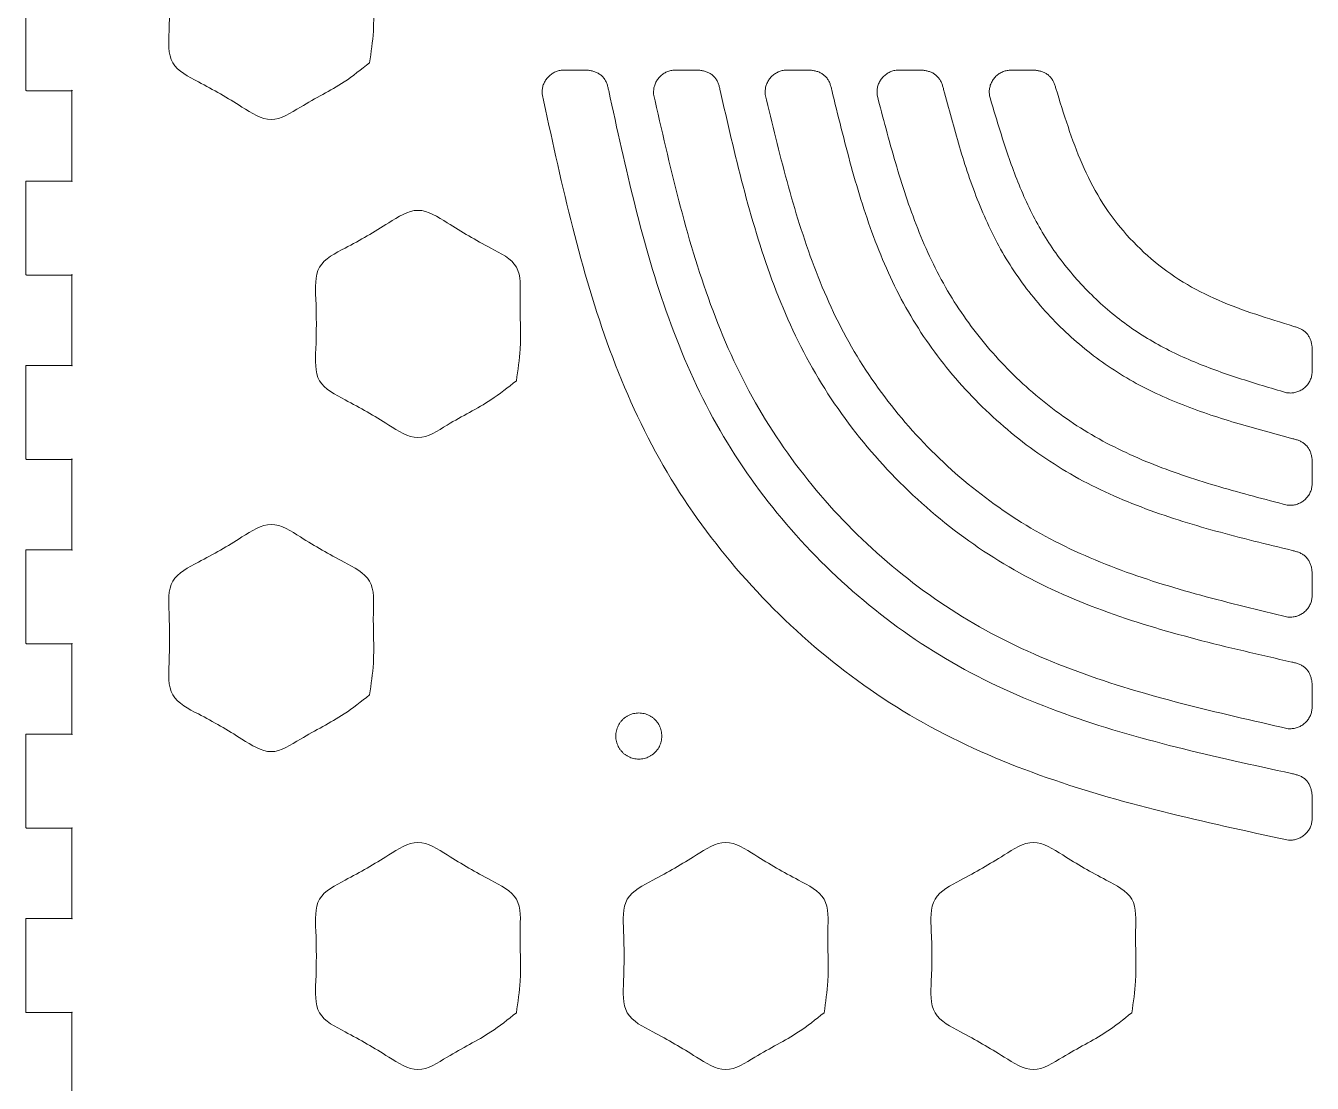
# Model space of a CAD drawing. Extents: x 10 to 568, y 23 to 1008.
# Drawn here: x 10 to 149.6, y 240 to 354.7 of the extents above; entities that cross this region are included whole.
import ezdxf

# ---------------------------------------------------------------- set-up
doc = ezdxf.new("R2010")
doc.units = 0
doc.layers.add('GEOMETRY', color=7, linetype='CONTINUOUS', lineweight=13)

msp = doc.modelspace()

# ---------------------------------------------------------------- linework, layer by layer
at = {"layer": 'GEOMETRY', "color": 7}
for points in [[(10, 357.8), (10, 347.8)], [(10.1, 347.7), (15, 347.7), (15, 337.9), (10.1, 337.9)], [(10, 337.8), (10, 327.8)], [(10.1, 327.7), (15, 327.7), (15, 317.9), (10.1, 317.9)], [(10, 317.8), (10, 307.8)], [(10.1, 307.7), (15, 307.7), (15, 297.9), (10.1, 297.9)], [(10, 297.8), (10, 287.8)], [(10.1, 287.7), (15, 287.7), (15, 277.9), (10.1, 277.9)], [(10, 277.8), (10, 267.8)], [(10.1, 267.7), (15, 267.7), (15, 257.9), (10.1, 257.9)], [(10, 257.8), (10, 247.8)], [(10.1, 247.7), (15, 247.7), (15, 237.9), (10.1, 237.9)]]:
    msp.add_lwpolyline(points, dxfattribs=at)
at = {"layer": 'GEOMETRY', "color": 3}
for points in [[(47.303434, 350.72695)], [(63.22558, 316.23245)], [(47.303434, 282.15628)], [(63.22558, 247.66177)], [(96.61019, 247.66177)], [(129.99481, 247.66177)]]:
    msp.add_lwpolyline(points, close=True, dxfattribs=at)
at = {"layer": 'GEOMETRY', "color": 5}
for points in [[(70.843628, 349.941437), (68.425971, 349.941437)], [(82.93842, 349.941437), (80.518461, 349.941437)], [(95.048902, 349.941437), (92.625107, 349.941437)], [(107.18751, 349.941437), (104.756518, 349.941437)], [(119.384484, 349.941437), (116.937591, 349.941437)], [(149.572305, 319.75261), (149.572305, 317.306723)], [(149.572305, 307.555821), (149.572305, 305.125226)], [(149.572305, 295.417187), (149.572305, 292.993765)], [(149.572305, 283.307168), (149.572305, 280.886797)], [(149.572305, 271.21245), (149.572305, 268.794121)]]:
    msp.add_lwpolyline(points, dxfattribs=at)
at = {"layer": 'GEOMETRY', "color": 3}
for points, knots in [([(47.303434, 350.72695), (46.393519, 350.0041), (44.046542, 348.139627), (40.446629, 346.445595), (36.642498, 343.84173), (32.756854, 346.417595), (29.495925, 348.300291), (25.337648, 350.368578), (25.6259, 355.002345), (25.625785, 358.774856), (25.337867, 363.408779), (29.494922, 365.476396), (32.762068, 367.362553), (36.630902, 369.929068), (40.501231, 367.36204), (43.76216, 365.479341), (47.93575, 363.40221), (47.582799, 358.805802), (47.915679, 354.841168), (47.474484, 351.876386), (47.303434, 350.72695)], [0, 0, 0, 0, 3.456595, 8.915726, 12.372323, 15.828919, 21.28805, 24.744645, 28.201247, 33.66038, 37.116975, 40.573572, 46.032706, 49.489303, 52.945901, 58.405035, 61.861631, 65.318226, 70.77736, 74.233961, 74.233961, 74.233961, 74.233961]), ([(63.22558, 316.23245), (62.315665, 315.5096), (59.968688, 313.645124), (56.368775, 311.951089), (52.564643, 309.347219), (48.678999, 311.923089), (45.418071, 313.805788), (41.259797, 315.874077), (41.548044, 320.507841), (41.547932, 324.280352), (41.260011, 328.914278), (45.417068, 330.981893), (48.684215, 332.868047), (52.553048, 335.434557), (56.423377, 332.867533), (59.684308, 330.984837), (63.857894, 328.9077), (63.504946, 324.311293), (63.837825, 320.346662), (63.39663, 317.381884), (63.22558, 316.23245)], [0, 0, 0, 0, 3.456597, 8.91573, 12.372328, 15.828925, 21.288059, 24.744655, 28.20125, 33.660384, 37.116985, 40.57358, 46.032712, 49.489308, 52.945905, 58.405037, 61.861636, 65.318231, 70.777362, 74.233956, 74.233956, 74.233956, 74.233956]), ([(47.303434, 282.15628), (46.39352, 281.433428), (44.046544, 279.568949), (40.44663, 277.874916), (36.642498, 275.27105), (32.756853, 277.846916), (29.495923, 279.729613), (25.337652, 281.797907), (25.625898, 286.431669), (25.625784, 290.204178), (25.337868, 294.838099), (29.49492, 296.905721), (32.762069, 298.791876), (36.630902, 301.358387), (40.501231, 298.791363), (43.762162, 296.908666), (47.935749, 294.83153), (47.5828, 290.235123), (47.915679, 286.270492), (47.474484, 283.305714), (47.303434, 282.15628)], [0, 0, 0, 0, 3.456599, 8.915732, 12.372328, 15.828925, 21.288057, 24.744657, 28.201251, 33.660382, 37.116977, 40.573576, 46.032708, 49.489305, 52.945902, 58.405035, 61.861634, 65.318229, 70.777359, 74.233954, 74.233954, 74.233954, 74.233954]), ([(63.22558, 247.66177), (62.315665, 246.93892), (59.968688, 245.074444), (56.368775, 243.380409), (52.564643, 240.776539), (48.678999, 243.352409), (45.418071, 245.235108), (41.259797, 247.303397), (41.548045, 251.93716), (41.547931, 255.709672), (41.260011, 260.343598), (45.417068, 262.411216), (48.684214, 264.297373), (52.553048, 266.863888), (56.423377, 264.29686), (59.684306, 262.414161), (63.857897, 260.337028), (63.504944, 255.740617), (63.837825, 251.775983), (63.39663, 248.811204), (63.22558, 247.66177)], [0, 0, 0, 0, 3.456597, 8.91573, 12.372328, 15.828925, 21.288059, 24.744655, 28.20125, 33.660384, 37.116985, 40.573582, 46.032715, 49.489313, 52.94591, 58.405044, 61.861641, 65.318242, 70.777375, 74.23397, 74.23397, 74.23397, 74.23397]), ([(96.61019, 247.66177), (95.700275, 246.93892), (93.353297, 245.074444), (89.753385, 243.380409), (85.949253, 240.776539), (82.063608, 243.352409), (78.80268, 245.235108), (74.644406, 247.303397), (74.932654, 251.937161), (74.93254, 255.709672), (74.64462, 260.343598), (78.801677, 262.411216), (82.068824, 264.297373), (85.937657, 266.863888), (89.807986, 264.29686), (93.068915, 262.414161), (97.242507, 260.337029), (96.889553, 255.740617), (97.222434, 251.775983), (96.78124, 248.811204), (96.61019, 247.66177)], [0, 0, 0, 0, 3.456597, 8.915731, 12.372328, 15.828926, 21.28806, 24.744656, 28.201251, 33.660384, 37.116986, 40.573583, 46.032717, 49.489314, 52.945911, 58.405045, 61.861642, 65.318244, 70.777377, 74.233972, 74.233972, 74.233972, 74.233972]), ([(129.99481, 247.66177), (129.084895, 246.93892), (126.737917, 245.074445), (123.138005, 243.380409), (119.333875, 240.776539), (115.448228, 243.352408), (112.1873, 245.235109), (108.029021, 247.303396), (108.317277, 251.937161), (108.317164, 255.709671), (108.029236, 260.343599), (112.186297, 262.411215), (115.453444, 264.297374), (119.32228, 266.863888), (123.192607, 264.29686), (126.453534, 262.41416), (130.627126, 260.337029), (130.274177, 255.740617), (130.607058, 251.775983), (130.165861, 248.811204), (129.99481, 247.66177)], [0, 0, 0, 0, 3.456598, 8.91573, 12.372325, 15.828926, 21.288061, 24.744659, 28.201253, 33.660386, 37.116987, 40.573585, 46.03272, 49.489321, 52.945916, 58.405048, 61.861646, 65.318248, 70.777381, 74.233976, 74.233976, 74.233976, 74.233976])]:
    msp.add_open_spline(points, degree=3, knots=knots, dxfattribs=at)
at = {"layer": 'GEOMETRY', "color": 5}
for points, knots in [([(68.425971, 349.941437), (68.352486, 349.935607), (68.205834, 349.923971), (67.987071, 349.898052), (67.77179, 349.855422), (67.563249, 349.788194), (67.362875, 349.699797), (67.170717, 349.592639), (66.987953, 349.469201), (66.816572, 349.329953), (66.658786, 349.175854), (66.516278, 349.007522), (66.389549, 348.826683), (66.279388, 348.635617), (66.186165, 348.436323), (66.112229, 348.23017), (66.059981, 348.017383), (66.03277, 347.799621), (66.022511, 347.579577), (66.021267, 347.432473), (66.020644, 347.35876)], [0, 0, 0, 0, 0.221139, 0.441324, 0.660574, 0.878371, 1.097212, 1.316573, 1.537567, 1.758032, 1.978142, 2.198256, 2.418728, 2.639725, 2.859088, 3.077931, 3.295736, 3.514969, 3.735144, 3.956283, 3.956283, 3.956283, 3.956283]), ([(73.248584, 347.70584), (73.218833, 347.837967), (73.159651, 348.10079), (73.044841, 348.487057), (72.877711, 348.850834), (72.640255, 349.171558), (72.349817, 349.441549), (72.012648, 349.655013), (71.637643, 349.795162), (71.244023, 349.88152), (70.977576, 349.921392), (70.843628, 349.941437)], [0, 0, 0, 0, 0.406276, 0.808151, 1.207064, 1.600459, 1.997209, 2.390591, 2.789517, 3.191407, 3.597698, 3.597698, 3.597698, 3.597698]), ([(80.518461, 349.941437), (80.44444, 349.93552), (80.296723, 349.923712), (80.076385, 349.897426), (79.859617, 349.854155), (79.649729, 349.785982), (79.448191, 349.696349), (79.255035, 349.587714), (79.071478, 349.462586), (78.899534, 349.321474), (78.741457, 349.165369), (78.598983, 348.9949), (78.472594, 348.811856), (78.363094, 348.618565), (78.270867, 348.417058), (78.198243, 348.208782), (78.147702, 347.993967), (78.122568, 347.77436), (78.114674, 347.552605), (78.115111, 347.404417), (78.11533, 347.330158)], [0, 0, 0, 0, 0.222764, 0.444552, 0.665386, 0.884722, 1.105128, 1.326058, 1.548675, 1.770745, 1.992456, 2.214182, 2.436258, 2.658868, 2.879805, 3.100214, 3.31955, 3.540374, 3.762158, 3.984926, 3.984926, 3.984926, 3.984926]), ([(85.340995, 347.735421), (85.310037, 347.866101), (85.24845, 348.12607), (85.130547, 348.507919), (84.961483, 348.867187), (84.723564, 349.183517), (84.433826, 349.449565), (84.098382, 349.659676), (83.726028, 349.797542), (83.335525, 349.882491), (83.071258, 349.921719), (82.93842, 349.941437)], [0, 0, 0, 0, 0.402862, 0.801435, 1.197119, 1.5874, 1.980948, 2.371216, 2.766907, 3.165481, 3.568333, 3.568333, 3.568333, 3.568333]), ([(92.625107, 349.941437), (92.550342, 349.935365), (92.401151, 349.923247), (92.178631, 349.896498), (91.959779, 349.852425), (91.748022, 349.782894), (91.544845, 349.691518), (91.350308, 349.580796), (91.165653, 349.453306), (90.992962, 349.309571), (90.834548, 349.150627), (90.692122, 348.97721), (90.566263, 348.791085), (90.457737, 348.594682), (90.3669, 348.390103), (90.296175, 348.178851), (90.248037, 347.961231), (90.225896, 347.739086), (90.221376, 347.515011), (90.224173, 347.36536), (90.225574, 347.290365)], [0, 0, 0, 0, 0.225029, 0.449032, 0.67205, 0.893546, 1.116155, 1.339313, 1.564163, 1.788471, 2.012419, 2.236366, 2.460678, 2.685536, 2.908687, 3.131294, 3.35279, 3.575814, 3.799815, 4.024832, 4.024832, 4.024832, 4.024832]), ([(97.447456, 347.77831), (97.414806, 347.906868), (97.349843, 348.162655), (97.227606, 348.538059), (97.055794, 348.890749), (96.81735, 349.200772), (96.528673, 349.461116), (96.195748, 349.666359), (95.827259, 349.800967), (95.44126, 349.883903), (95.180142, 349.922193), (95.048902, 349.941437)], [0, 0, 0, 0, 0.397889, 0.791665, 1.182688, 1.568443, 1.957347, 2.343086, 2.734107, 3.127881, 3.525782, 3.525782, 3.525782, 3.525782]), ([(104.756518, 349.941437), (104.680666, 349.935187), (104.529311, 349.922714), (104.3036, 349.895172), (104.081716, 349.849802), (103.867245, 349.778254), (103.661726, 349.6843), (103.465215, 349.570494), (103.279001, 349.439509), (103.105256, 349.291906), (102.946376, 349.128821), (102.804176, 348.951008), (102.679163, 348.760371), (102.572162, 348.559415), (102.483518, 348.350342), (102.415677, 348.134787), (102.371159, 347.913122), (102.353537, 347.687331), (102.354048, 347.459943), (102.360376, 347.308203), (102.363547, 347.232157)], [0, 0, 0, 0, 0.228321, 0.455589, 0.681825, 0.906473, 1.132276, 1.358637, 1.586794, 1.814382, 2.041593, 2.26878, 2.496363, 2.724527, 2.950885, 3.176689, 3.401346, 3.627576, 3.85485, 4.083179, 4.083179, 4.083179, 4.083179]), ([(109.578443, 347.84263), (109.543368, 347.96796), (109.473565, 348.217379), (109.345143, 348.582998), (109.169505, 348.92578), (108.930456, 349.226339), (108.643544, 349.47821), (108.314541, 349.676293), (107.951889, 349.806031), (107.572702, 349.88599), (107.316333, 349.922894), (107.18751, 349.941437)], [0, 0, 0, 0, 0.39041, 0.776952, 1.160923, 1.539872, 1.921792, 2.300737, 2.684706, 3.071258, 3.461685, 3.461685, 3.461685, 3.461685]), ([(116.937591, 349.941437), (116.859887, 349.934906), (116.704856, 349.921875), (116.473738, 349.892927), (116.24674, 349.845302), (116.027688, 349.770337), (115.818244, 349.671946), (115.618452, 349.552851), (115.429706, 349.415862), (115.254323, 349.261636), (115.094816, 349.091469), (114.95314, 348.906191), (114.829794, 348.70787), (114.725644, 348.499196), (114.640947, 348.282567), (114.57828, 348.059807), (114.540273, 347.831421), (114.530528, 347.59968), (114.540014, 347.366951), (114.552529, 347.211879), (114.558801, 347.134155)], [0, 0, 0, 0, 0.233926, 0.466717, 0.698409, 0.928383, 1.159594, 1.391417, 1.62516, 1.858287, 2.091012, 2.323728, 2.556859, 2.790609, 3.022426, 3.253646, 3.483625, 3.715317, 3.948109, 4.182033, 4.182033, 4.182033, 4.182033]), ([(121.758432, 347.952855), (121.719472, 348.072551), (121.641913, 348.310838), (121.50372, 348.659454), (121.322242, 348.98516), (121.082713, 349.269563), (120.799244, 349.507022), (120.477255, 349.692985), (120.124777, 349.814542), (119.757344, 349.889492), (119.509153, 349.924069), (119.384484, 349.941437)], [0, 0, 0, 0, 0.377604, 0.751725, 1.12355, 1.490744, 1.860622, 2.227822, 2.599639, 2.973755, 3.35135, 3.35135, 3.35135, 3.35135]), ([(73.248584, 347.70584), (74.158604, 343.527142), (75.969836, 335.210188), (79.47186, 322.964932), (84.548686, 311.367375), (91.766018, 301.010169), (100.64131, 292.134887), (110.998516, 284.91756), (122.59608, 279.840762), (134.841332, 276.338745), (143.15828, 274.527525), (147.336973, 273.617512)], [0, 0, 0, 0, 12.829038, 25.533913, 38.156255, 50.616432, 63.172049, 75.632204, 88.254555, 100.959427, 113.788444, 113.788444, 113.788444, 113.788444]), ([(85.340995, 347.735421), (86.13526, 344.25696), (87.716404, 337.332384), (90.730162, 327.139639), (95.029058, 317.486072), (101.077275, 308.856081), (108.487778, 301.445557), (117.117755, 295.39732), (126.771311, 291.098397), (136.96405, 288.084617), (143.888622, 286.503446), (147.367083, 285.709167)], [0, 0, 0, 0, 10.70325, 21.306971, 31.844834, 42.250962, 52.733823, 63.139958, 73.677813, 84.281535, 94.984794, 94.984794, 94.984794, 94.984794]), ([(97.447456, 347.77831), (98.123823, 344.999119), (99.470615, 339.465148), (101.990677, 331.321901), (105.508693, 323.609088), (110.387804, 316.703706), (116.335025, 310.756501), (123.240395, 305.877375), (130.953216, 302.359371), (139.096459, 299.839303), (144.630434, 298.492507), (147.409628, 297.816138)], [0, 0, 0, 0, 8.58038, 17.085393, 25.540864, 33.894838, 42.307117, 50.661102, 59.116557, 67.621578, 76.201965, 76.201965, 76.201965, 76.201965]), ([(109.578443, 347.84263), (110.133165, 345.760986), (111.238154, 341.614411), (113.255099, 335.515261), (115.98695, 329.737397), (119.697026, 324.552109), (124.18353, 320.065703), (129.3689, 316.355744), (135.14681, 313.623998), (141.245994, 311.607181), (145.392587, 310.502279), (147.474239, 309.947602)], [0, 0, 0, 0, 6.462475, 12.873068, 19.249875, 25.554957, 31.900396, 38.205488, 44.582286, 50.992869, 57.455336, 57.455336, 57.455336, 57.455336]), ([(121.758432, 347.952855), (122.183945, 346.565007), (123.032067, 343.798789), (124.526899, 339.732124), (126.461999, 335.877141), (129.00283, 332.402388), (132.033786, 329.371434), (135.508534, 326.830598), (139.363528, 324.895522), (143.430198, 323.400693), (146.196425, 322.552574), (147.584279, 322.127061)], [0, 0, 0, 0, 4.354613, 8.679486, 12.985305, 17.248248, 21.534544, 25.797487, 30.103299, 34.428176, 38.782806, 38.782806, 38.782806, 38.782806]), ([(66.020644, 347.35876), (67.008105, 342.787643), (68.97341, 333.689938), (72.782809, 320.294591), (78.320534, 307.607717), (86.206904, 296.279591), (95.910817, 286.575611), (107.238895, 278.689173), (119.925731, 273.151374), (133.321044, 269.341895), (142.418732, 267.376544), (146.98984, 266.389059)], [0, 0, 0, 0, 14.028701, 27.920745, 41.72189, 55.344898, 69.072926, 82.695942, 96.497074, 110.389108, 124.417799, 124.417799, 124.417799, 124.417799]), ([(78.11533, 347.330158), (78.988808, 343.464208), (80.727567, 335.76859), (84.052166, 324.440294), (88.811542, 313.711268), (95.523255, 304.122091), (103.753535, 295.891802), (113.342693, 289.180059), (124.071714, 284.420665), (135.400001, 281.096041), (143.095611, 279.357264), (146.961556, 278.483777)], [0, 0, 0, 0, 11.889399, 23.667209, 35.371102, 46.927791, 58.570437, 70.127122, 81.831024, 93.608835, 105.498222, 105.498222, 105.498222, 105.498222]), ([(90.225574, 347.290365), (90.983522, 344.130587), (92.492672, 337.839157), (95.328187, 328.580662), (99.305859, 319.811669), (104.84068, 311.963478), (111.595219, 305.208939), (119.443407, 299.674123), (128.212388, 295.696442), (137.470877, 292.860927), (143.762303, 291.351764), (146.92208, 290.593809)], [0, 0, 0, 0, 9.747605, 19.408443, 29.012159, 38.499484, 48.053874, 57.541199, 67.144899, 76.805732, 86.55334, 86.55334, 86.55334, 86.55334]), ([(102.3636, 347.232157), (103.003281, 344.780304), (104.277397, 339.896715), (106.616185, 332.712825), (109.806175, 325.907735), (114.16003, 319.804125), (119.435095, 314.52903), (125.538687, 310.175153), (132.343747, 306.985103), (139.52763, 304.646261), (144.411221, 303.372113), (146.863078, 302.732414)], [0, 0, 0, 0, 7.601309, 15.140255, 22.638494, 30.051044, 37.512046, 44.92459, 52.422829, 59.96178, 67.563114, 67.563114, 67.563114, 67.563114]), ([(114.558854, 347.134155), (115.074649, 345.39365), (116.102565, 341.925037), (117.929042, 336.825194), (120.319098, 331.991795), (123.483521, 327.640114), (127.271432, 323.852134), (131.623059, 320.687647), (136.456418, 318.297526), (141.556232, 316.470964), (145.024838, 315.443008), (146.765341, 314.927192)], [0, 0, 0, 0, 5.445674, 10.852562, 16.234504, 21.561096, 26.918062, 32.24464, 37.626573, 43.033464, 48.479149, 48.479149, 48.479149, 48.479149]), ([(149.572305, 319.75261), (149.554966, 319.877288), (149.520449, 320.125492), (149.445609, 320.492955), (149.32411, 320.84546), (149.138237, 321.167507), (148.900845, 321.451047), (148.616478, 321.690625), (148.290821, 321.872193), (147.942235, 322.010463), (147.703966, 322.088075), (147.584279, 322.127061)], [0, 0, 0, 0, 0.377608, 0.751729, 1.123546, 1.490759, 1.860646, 2.227846, 2.599671, 2.973791, 3.351394, 3.351394, 3.351394, 3.351394]), ([(146.765341, 314.927192), (146.843074, 314.920924), (146.998164, 314.908416), (147.230917, 314.898979), (147.46269, 314.908625), (147.69108, 314.946766), (147.913848, 315.009465), (148.130491, 315.094188), (148.339161, 315.1984), (148.53748, 315.321799), (148.722725, 315.463559), (148.892901, 315.623093), (149.047096, 315.798534), (149.184069, 315.98732), (149.303126, 316.187165), (149.40147, 316.396664), (149.476386, 316.61576), (149.523929, 316.842802), (149.552756, 317.073958), (149.565778, 317.229008), (149.572305, 317.306723)], [0, 0, 0, 0, 0.233948, 0.466767, 0.698483, 0.928488, 1.159721, 1.391562, 1.625335, 1.858492, 2.091237, 2.323984, 2.557137, 2.790897, 3.022748, 3.253988, 3.483995, 3.715702, 3.948519, 4.182475, 4.182475, 4.182475, 4.182475]), ([(149.572305, 307.555821), (149.553813, 307.684656), (149.517011, 307.941051), (149.437188, 308.320284), (149.307589, 308.683011), (149.109608, 309.0121), (148.857838, 309.299124), (148.557331, 309.538265), (148.214595, 309.714034), (147.848983, 309.842576), (147.599568, 309.912477), (147.474239, 309.947602)], [0, 0, 0, 0, 0.390439, 0.777012, 1.161, 1.539972, 1.921911, 2.300863, 2.68486, 3.071433, 3.461881, 3.461881, 3.461881, 3.461881]), ([(146.863078, 302.732414), (146.939116, 302.729242), (147.090843, 302.722911), (147.318224, 302.722384), (147.543999, 302.740042), (147.765666, 302.784486), (147.981205, 302.852342), (148.190277, 302.940969), (148.391222, 303.047977), (148.581858, 303.172977), (148.759651, 303.315192), (148.92275, 303.474043), (149.070353, 303.647772), (149.201336, 303.833976), (149.315139, 304.030479), (149.409099, 304.235988), (149.480636, 304.450454), (149.526041, 304.672324), (149.553598, 304.898027), (149.56606, 305.049376), (149.572305, 305.125226)], [0, 0, 0, 0, 0.228305, 0.455566, 0.681807, 0.906432, 1.132222, 1.358589, 1.586734, 1.814308, 2.041502, 2.268695, 2.496268, 2.724419, 2.950774, 3.176565, 3.401207, 3.62744, 3.854698, 4.083011, 4.083011, 4.083011, 4.083011]), ([(149.572305, 295.417187), (149.553087, 295.548429), (149.51485, 295.809554), (149.431993, 296.195566), (149.297469, 296.564097), (149.092258, 296.897055), (148.831964, 297.185787), (148.521989, 297.424296), (148.169327, 297.596154), (147.793947, 297.718451), (147.538177, 297.783463), (147.409628, 297.816138)], [0, 0, 0, 0, 0.397896, 0.791672, 1.182689, 1.568454, 1.957367, 2.343113, 2.734137, 3.127906, 3.525788, 3.525788, 3.525788, 3.525788]), ([(146.92208, 290.593809), (146.997066, 290.592434), (147.146701, 290.58969), (147.370751, 290.594286), (147.592866, 290.616491), (147.810443, 290.664695), (148.021639, 290.735485), (148.226163, 290.82637), (148.422518, 290.934924), (148.608582, 291.060821), (148.781951, 291.203255), (148.940831, 291.361692), (149.084506, 291.534405), (149.211953, 291.719057), (149.322605, 291.9136), (149.413929, 292.11676), (149.483423, 292.328501), (149.527477, 292.547334), (149.554199, 292.769832), (149.566261, 292.919009), (149.572305, 292.993765)], [0, 0, 0, 0, 0.22499, 0.448966, 0.67197, 0.893441, 1.116011, 1.339127, 1.563967, 1.788247, 2.012156, 2.236077, 2.460361, 2.685201, 2.908313, 3.130887, 3.352359, 3.575357, 3.799338, 4.024333, 4.024333, 4.024333, 4.024333]), ([(149.572305, 283.307168), (149.552576, 283.439956), (149.513328, 283.70412), (149.428353, 284.094468), (149.290504, 284.466676), (149.08048, 284.802008), (148.814546, 285.091668), (148.498338, 285.329511), (148.139249, 285.49861), (147.757566, 285.61656), (147.497708, 285.678188), (147.367083, 285.709167)], [0, 0, 0, 0, 0.402706, 0.801132, 1.196682, 1.586819, 1.980229, 2.370371, 2.765915, 3.164339, 3.567054, 3.567054, 3.567054, 3.567054]), ([(146.961556, 278.483777), (147.035803, 278.483584), (147.183966, 278.4832), (147.405692, 278.491041), (147.625252, 278.51628), (147.840021, 278.56684), (148.048248, 278.639485), (148.249697, 278.731749), (148.442952, 278.841234), (148.625951, 278.967617), (148.79637, 279.110083), (148.952448, 279.268133), (149.093532, 279.440054), (149.218637, 279.623584), (149.327243, 279.816715), (149.416853, 280.018227), (149.485029, 280.228074), (149.528257, 280.444809), (149.55451, 280.665105), (149.566365, 280.812791), (149.572305, 280.886797)], [0, 0, 0, 0, 0.222736, 0.44448, 0.665279, 0.884571, 1.104937, 1.325836, 1.548416, 1.770449, 1.992125, 2.213804, 2.435839, 2.658416, 2.879315, 3.099686, 3.318988, 3.539775, 3.761519, 3.984244, 3.984244, 3.984244, 3.984244]), ([(79.011712, 277.688035), (79.00177, 277.590737), (78.981955, 277.396826), (78.938313, 277.108536), (78.866643, 276.827687), (78.754357, 276.561275), (78.608393, 276.312012), (78.43291, 276.079979), (78.232277, 275.86781), (78.008435, 275.679181), (77.764503, 275.517885), (77.502996, 275.38672), (77.227768, 275.286861), (76.944054, 275.219914), (76.655925, 275.186701), (76.367388, 275.186697), (76.079377, 275.219905), (75.795815, 275.286878), (75.520608, 275.386791), (75.258822, 275.517979), (75.014315, 275.679087), (74.790191, 275.867462), (74.590405, 276.079574), (74.417621, 276.312425), (74.273343, 276.562304), (74.158079, 276.828366), (74.074275, 277.107444), (74.023204, 277.395736), (74.005941, 277.688034), (74.023204, 277.980331), (74.074275, 278.268622), (74.158079, 278.547701), (74.273343, 278.813762), (74.417621, 279.063641), (74.590406, 279.29649), (74.79019, 279.508603), (75.014316, 279.696978), (75.258821, 279.858088), (75.520609, 279.989273), (75.795815, 280.089186), (76.079377, 280.156162), (76.367388, 280.189369), (76.655925, 280.189365), (76.944055, 280.156153), (77.227768, 280.089204), (77.502995, 279.989344), (77.764504, 279.858182), (78.008434, 279.696884), (78.232277, 279.508255), (78.432909, 279.296084), (78.608394, 279.064054), (78.754357, 278.814792), (78.866643, 278.54838), (78.938312, 278.26753), (78.981955, 277.979241), (79.00177, 277.785331), (79.011712, 277.688035)], [0, 0, 0, 0, 0.293399, 0.584734, 0.874074, 1.160433, 1.448991, 1.738508, 2.031349, 2.323228, 2.614757, 2.90662, 3.198846, 3.491143, 3.779129, 4.067024, 4.354869, 4.646949, 4.939105, 5.231258, 5.523385, 5.815524, 6.107622, 6.395532, 6.683453, 6.971358, 7.263464, 7.555609, 7.84774, 8.139869, 8.432013, 8.72412, 9.012025, 9.299946, 9.587854, 9.879953, 10.172092, 10.46422, 10.756372, 11.048528, 11.340608, 11.628454, 11.916349, 12.204335, 12.496632, 12.788858, 13.08072, 13.37225, 13.664129, 13.956971, 14.246486, 14.535044, 14.821402, 15.110743, 15.402078, 15.695474, 15.695474, 15.695474, 15.695474]), ([(149.572305, 271.21245), (149.552271, 271.346393), (149.512419, 271.612826), (149.426104, 272.00643), (149.285985, 272.381429), (149.072538, 272.71859), (148.802588, 273.009042), (148.481913, 273.246534), (148.118161, 273.413682), (147.731912, 273.528534), (147.469098, 273.587745), (147.336973, 273.617512)], [0, 0, 0, 0, 0.406268, 0.808132, 1.207032, 1.600413, 1.997146, 2.390514, 2.789415, 3.191283, 3.597561, 3.597561, 3.597561, 3.597561]), ([(146.98984, 266.389059), (147.06355, 266.389678), (147.210645, 266.390915), (147.430673, 266.401203), (147.648404, 266.428446), (147.861162, 266.480687), (148.067281, 266.554621), (148.266537, 266.647851), (148.45758, 266.757989), (148.638399, 266.8847), (148.806722, 267.027181), (148.960801, 267.184955), (149.100042, 267.35631), (149.223482, 267.539041), (149.330618, 267.731179), (149.419009, 267.93152), (149.486237, 268.140029), (149.52887, 268.355279), (149.554752, 268.574018), (149.566446, 268.720647), (149.572305, 268.794121)], [0, 0, 0, 0, 0.221132, 0.441288, 0.660499, 0.878265, 1.097083, 1.31641, 1.537376, 1.757819, 1.977915, 2.197999, 2.418441, 2.639413, 2.858739, 3.077551, 3.295315, 3.514536, 3.73469, 3.955806, 3.955806, 3.955806, 3.955806])]:
    msp.add_open_spline(points, degree=3, knots=knots, dxfattribs=at)
at = {"layer": 'GEOMETRY', "color": 7}
for points, knots in [([(10, 347.8), (10.002779, 347.782514), (10.008264, 347.74801), (10.04801, 347.708264), (10.082514, 347.702779), (10.1, 347.7)], [0, 0, 0, 0, 0.052201, 0.103008, 0.155209, 0.155209, 0.155209, 0.155209]), ([(15, 347.7), (15.023522, 347.704402), (15.06192, 347.711589), (15.011589, 347.76192), (15.004402, 347.723522), (15, 347.7)], [0, 0, 0, 0, 0.04969, 0.081117, 0.130808, 0.130808, 0.130808, 0.130808]), ([(10.1, 337.9), (10.082514, 337.897221), (10.04801, 337.891736), (10.008264, 337.85199), (10.002779, 337.817486), (10, 337.8)], [0, 0, 0, 0, 0.052201, 0.103008, 0.155209, 0.155209, 0.155209, 0.155209]), ([(15, 337.9), (15.004402, 337.876478), (15.011589, 337.83808), (15.06192, 337.888411), (15.023522, 337.895598), (15, 337.9)], [0, 0, 0, 0, 0.04969, 0.081117, 0.130808, 0.130808, 0.130808, 0.130808]), ([(10, 327.8), (10.002779, 327.782514), (10.008264, 327.74801), (10.04801, 327.708264), (10.082514, 327.702779), (10.1, 327.7)], [0, 0, 0, 0, 0.052201, 0.103008, 0.155209, 0.155209, 0.155209, 0.155209]), ([(15, 327.7), (15.023522, 327.704402), (15.06192, 327.711589), (15.011589, 327.76192), (15.004402, 327.723522), (15, 327.7)], [0, 0, 0, 0, 0.04969, 0.081117, 0.130808, 0.130808, 0.130808, 0.130808]), ([(10.1, 317.9), (10.082514, 317.897221), (10.04801, 317.891736), (10.008264, 317.85199), (10.002779, 317.817486), (10, 317.8)], [0, 0, 0, 0, 0.052201, 0.103008, 0.155209, 0.155209, 0.155209, 0.155209]), ([(15, 317.9), (15.004402, 317.876478), (15.011589, 317.83808), (15.06192, 317.888411), (15.023522, 317.895598), (15, 317.9)], [0, 0, 0, 0, 0.04969, 0.081117, 0.130808, 0.130808, 0.130808, 0.130808]), ([(10, 307.8), (10.002779, 307.782514), (10.008264, 307.74801), (10.04801, 307.708264), (10.082514, 307.702779), (10.1, 307.7)], [0, 0, 0, 0, 0.052201, 0.103008, 0.155209, 0.155209, 0.155209, 0.155209]), ([(15, 307.7), (15.023522, 307.704402), (15.06192, 307.711589), (15.011589, 307.76192), (15.004402, 307.723522), (15, 307.7)], [0, 0, 0, 0, 0.04969, 0.081117, 0.130808, 0.130808, 0.130808, 0.130808]), ([(10.1, 297.9), (10.082514, 297.897221), (10.04801, 297.891736), (10.008264, 297.85199), (10.002779, 297.817486), (10, 297.8)], [0, 0, 0, 0, 0.052201, 0.103008, 0.155209, 0.155209, 0.155209, 0.155209]), ([(15, 297.9), (15.004402, 297.876478), (15.011589, 297.83808), (15.06192, 297.888411), (15.023522, 297.895598), (15, 297.9)], [0, 0, 0, 0, 0.04969, 0.081117, 0.130808, 0.130808, 0.130808, 0.130808]), ([(10, 287.8), (10.002779, 287.782514), (10.008264, 287.74801), (10.04801, 287.708264), (10.082514, 287.702779), (10.1, 287.7)], [0, 0, 0, 0, 0.052201, 0.103008, 0.155209, 0.155209, 0.155209, 0.155209]), ([(15, 287.7), (15.023522, 287.704402), (15.06192, 287.711589), (15.011589, 287.76192), (15.004402, 287.723522), (15, 287.7)], [0, 0, 0, 0, 0.04969, 0.081117, 0.130808, 0.130808, 0.130808, 0.130808]), ([(10.1, 277.9), (10.082514, 277.897221), (10.04801, 277.891736), (10.008264, 277.85199), (10.002779, 277.817486), (10, 277.8)], [0, 0, 0, 0, 0.052201, 0.103008, 0.155209, 0.155209, 0.155209, 0.155209]), ([(15, 277.9), (15.004402, 277.876478), (15.011589, 277.83808), (15.06192, 277.888411), (15.023522, 277.895598), (15, 277.9)], [0, 0, 0, 0, 0.04969, 0.081117, 0.130808, 0.130808, 0.130808, 0.130808]), ([(10, 267.8), (10.002779, 267.782514), (10.008264, 267.74801), (10.04801, 267.708264), (10.082514, 267.702779), (10.1, 267.7)], [0, 0, 0, 0, 0.052201, 0.103008, 0.155209, 0.155209, 0.155209, 0.155209]), ([(15, 267.7), (15.023522, 267.704402), (15.06192, 267.711589), (15.011589, 267.76192), (15.004402, 267.723522), (15, 267.7)], [0, 0, 0, 0, 0.04969, 0.081117, 0.130808, 0.130808, 0.130808, 0.130808]), ([(10.1, 257.9), (10.082514, 257.897221), (10.04801, 257.891736), (10.008264, 257.85199), (10.002779, 257.817486), (10, 257.8)], [0, 0, 0, 0, 0.052201, 0.103008, 0.155209, 0.155209, 0.155209, 0.155209]), ([(15, 257.9), (15.004402, 257.876478), (15.011589, 257.83808), (15.06192, 257.888411), (15.023522, 257.895598), (15, 257.9)], [0, 0, 0, 0, 0.04969, 0.081117, 0.130808, 0.130808, 0.130808, 0.130808]), ([(10, 247.8), (10.002779, 247.782514), (10.008264, 247.74801), (10.04801, 247.708264), (10.082514, 247.702779), (10.1, 247.7)], [0, 0, 0, 0, 0.052201, 0.103008, 0.155209, 0.155209, 0.155209, 0.155209]), ([(15, 247.7), (15.023522, 247.704402), (15.06192, 247.711589), (15.011589, 247.76192), (15.004402, 247.723522), (15, 247.7)], [0, 0, 0, 0, 0.04969, 0.081117, 0.130808, 0.130808, 0.130808, 0.130808])]:
    msp.add_open_spline(points, degree=3, knots=knots, dxfattribs=at)

doc.saveas('drawing.dxf')
